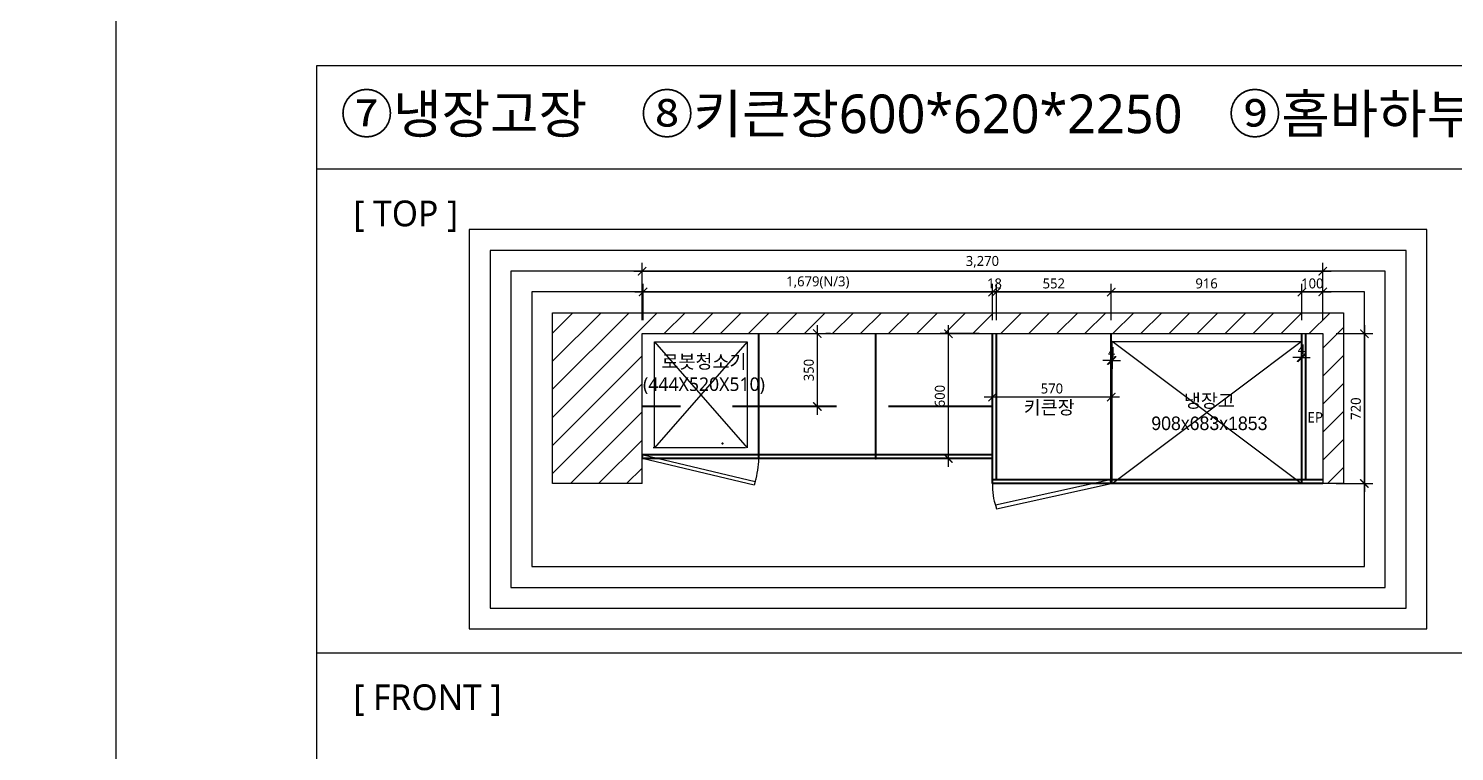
# Model space of a CAD drawing. Header units: millimetres. Extents: x 512 to 764439, y -71 to 559481.
# Drawn here: x 488691 to 495542, y 211352 to 214825 of the extents above; entities that cross this region are included whole.
import ezdxf

# ---------------------------------------------------------------- set-up
doc = ezdxf.new("R2010")
doc.units = ezdxf.units.MM
doc.header["$LTSCALE"] = 50
doc.linetypes.add('$0$HIDDENX2', pattern=[0.75, 0.5, -0.25])
doc.layers.add('#Fur', color=6, linetype='Continuous', lineweight=40)
for name, color, linetype in [('#FUR_제작', 6, 'Continuous'), ('#가전가구', 252, 'Continuous'), ('#건축벽체_CON', 2, 'Continuous'), ('.', 8, 'Continuous'), ('_R_F_WIN', 4, 'Continuous')]:
    doc.layers.add(name, color=color, linetype=linetype)
doc.styles.add('맑은 고딕', font='malgun.ttf')
doc.styles.add('맑은고딕', font='malgun.ttf')
doc.styles.add('프리텐다드', font='')
doc.styles.get('프리텐다드').set_extended_font_data('Pretendard Variable')
doc.dimstyles.new('DIM-120', dxfattribs={"dimscale": 120, "dimtxt": 0.6, "dimasz": 0.8, "dimexe": 0.8, "dimexo": 0.8, "dimgap": 0.2, "dimtad": 1, "dimdec": 0, "dimlunit": 6, "dimtxsty": '맑은고딕', "dimblk": 'ARCHTICK', "dimcen": 1, "dimdle": 0.8, "dimclrd": 5, "dimclre": 5, "dimclrt": 4, "dimadec": 0, "dimazin": 0, "dimtfac": 1, "dimtdec": 0, "dimtix": 1, "dimtmove": 2, "dimatfit": 3, "dimldrblk": 'ARCHTICK', "dimfxl": 1, "dimtolj": 1, "dimtzin": 0, "dimarcsym": 0})

# ---------------------------------------------------------------- blocks, each defined once
blk = doc.blocks.new('1204design form 23ver')
blk.add_lwpolyline([(67187.2, -12478.7), (100787.2, -12478.7), (100787.2, 11281.3), (67187.2, 11281.3)], close=True)
blk = doc.blocks.new('fdgfd')
at = {"layer": '#가전가구'}
for p, q in [((341450.6, 16301.2), (341450.6, 16984.2)), ((341450.6, 16984.2), (342358.6, 16984.2)), ((342358.6, 16301.2), (341450.6, 16984.2)), ((341450.6, 16301.2), (342358.6, 16984.2)), ((342358.6, 16984.2), (342358.6, 16301.2)), ((342358.6, 16301.2), (341450.6, 16301.2))]:
    blk.add_line(p, q, dxfattribs=at)
at = {"layer": '#가전가구', "insert": (341606.3, 16731.3), "char_height": 65, "width": 623.177, "attachment_point": 1, "style": '프리텐다드'}
blk.add_mtext('\\pxqc;{\\fGulim|b0|i0|c129|p50;냉장고^J908x683x1853}', dxfattribs=at)
blk = doc.blocks.new('_ArchTick')
at = {"color": 0, "linetype": 'ByBlock', "const_width": 0.15}
blk.add_lwpolyline([(-0.5, -0.5), (0.5, 0.5)], dxfattribs=at)
blk = doc.blocks.new('*D351')
at = {"color": 5, "lineweight": -2, "transparency": 16777216}
for p, q in [((494808.9, 213423.2), (494808.9, 213599.2)), ((494908.9, 213423.2), (494908.9, 213599.2)), ((494808.9, 213559.2), (494768.9, 213559.2)), ((494808.9, 213559.2), (494908.9, 213559.2)), ((494908.9, 213559.2), (494948.9, 213559.2))]:
    blk.add_line(p, q, dxfattribs=at)
at = {"layer": 'Defpoints', "color": 0, "transparency": 16777216}
for p in [(494908.9, 213559.2), (494808.9, 213359.2), (494908.9, 213359.2)]:
    blk.add_point(p, dxfattribs=at)
at = {"color": 5, "lineweight": -2, "transparency": 16777216, "xscale": 40, "yscale": 40, "zscale": 40}
blk.add_blockref('_ArchTick', (494808.9, 213559.2), dxfattribs=at)
at = {"color": 5, "lineweight": -2, "transparency": 16777216, "xscale": 40, "yscale": 40, "zscale": 40, "rotation": 180}
blk.add_blockref('_ArchTick', (494908.9, 213559.2), dxfattribs=at)
at = {"color": 4, "transparency": 16777216, "insert": (494858.9, 213600.1), "char_height": 48, "attachment_point": 5, "style": '맑은고딕'}
blk.add_mtext('\\A1;100', dxfattribs=at)
blk = doc.blocks.new('*D146')
at = {"color": 5, "lineweight": -2, "transparency": 16777216}
for p, q in [((491638.9, 213423.2), (491638.9, 213699.2)), ((494908.9, 213423.2), (494908.9, 213699.2)), ((491598.9, 213659.2), (494948.9, 213659.2))]:
    blk.add_line(p, q, dxfattribs=at)
at = {"layer": 'Defpoints', "color": 0, "transparency": 16777216}
for p in [(494908.9, 213659.2), (491638.9, 213359.2), (494908.9, 213359.2)]:
    blk.add_point(p, dxfattribs=at)
at = {"color": 5, "lineweight": -2, "transparency": 16777216, "xscale": 40, "yscale": 40, "zscale": 40, "rotation": 180}
blk.add_blockref('_ArchTick', (491638.9, 213659.2), dxfattribs=at)
at = {"color": 5, "lineweight": -2, "transparency": 16777216, "xscale": 40, "yscale": 40, "zscale": 40}
blk.add_blockref('_ArchTick', (494908.9, 213659.2), dxfattribs=at)
at = {"color": 4, "transparency": 16777216, "insert": (493273.9, 213704), "char_height": 48, "attachment_point": 5, "style": '맑은고딕'}
blk.add_mtext('\\A1;3,270', dxfattribs=at)
blk = doc.blocks.new('*D352')
at = {"color": 5, "lineweight": -2, "transparency": 16777216}
for p, q in [((495108.9, 213399.2), (495108.9, 212599.2)), ((494972.9, 213359.2), (495148.9, 213359.2)), ((494972.9, 212639.2), (495148.9, 212639.2))]:
    blk.add_line(p, q, dxfattribs=at)
at = {"layer": 'Defpoints', "color": 0, "transparency": 16777216}
for p in [(494908.9, 213359.2), (494908.9, 212639.2), (495108.9, 212639.2)]:
    blk.add_point(p, dxfattribs=at)
at = {"color": 5, "lineweight": -2, "transparency": 16777216, "xscale": 40, "yscale": 40, "zscale": 40}
for p, rotation in [((495108.9, 213359.2), 90), ((495108.9, 212639.2), 270)]:
    blk.add_blockref('_ArchTick', p, dxfattribs=dict(at, rotation=rotation))
at = {"color": 4, "transparency": 16777216, "insert": (495068.1, 212999.2), "char_height": 48, "attachment_point": 5, "rotation": 90, "style": '맑은고딕'}
blk.add_mtext('\\A1;720', dxfattribs=at)
blk = doc.blocks.new('*D353')
at = {"color": 5, "lineweight": -2, "transparency": 16777216}
for p, q in [((493892.9, 213258.2), (493892.9, 213190.5)), ((493896.9, 213258.2), (493896.9, 213190.5)), ((493892.9, 213230.5), (493852.9, 213230.5)), ((493896.9, 213230.5), (493892.9, 213230.5)), ((493896.9, 213230.5), (493936.9, 213230.5))]:
    blk.add_line(p, q, dxfattribs=at)
at = {"layer": 'Defpoints', "color": 0, "transparency": 16777216}
for p in [(493892.9, 213322.2), (493896.9, 213322.2), (493892.9, 213230.5)]:
    blk.add_point(p, dxfattribs=at)
at = {"color": 5, "lineweight": -2, "transparency": 16777216, "xscale": 40, "yscale": 40, "zscale": 40}
blk.add_blockref('_ArchTick', (493892.9, 213230.5), dxfattribs=at)
at = {"color": 5, "lineweight": -2, "transparency": 16777216, "xscale": 40, "yscale": 40, "zscale": 40, "rotation": 180}
blk.add_blockref('_ArchTick', (493896.9, 213230.5), dxfattribs=at)
at = {"color": 4, "transparency": 16777216, "insert": (493894.9, 213270.5), "char_height": 48, "attachment_point": 5, "style": '맑은고딕'}
blk.add_mtext('\\A1;4', dxfattribs=at)
blk = doc.blocks.new('*D354')
at = {"color": 5, "lineweight": -2, "transparency": 16777216}
for p, q in [((494804.9, 213258.2), (494804.9, 213203.9)), ((494808.9, 213258.2), (494808.9, 213203.9)), ((494804.9, 213243.9), (494764.9, 213243.9)), ((494804.9, 213243.9), (494808.9, 213243.9)), ((494808.9, 213243.9), (494848.9, 213243.9))]:
    blk.add_line(p, q, dxfattribs=at)
at = {"layer": 'Defpoints', "color": 0, "transparency": 16777216}
for p in [(494804.9, 213322.2), (494808.9, 213322.2), (494808.9, 213243.9)]:
    blk.add_point(p, dxfattribs=at)
at = {"color": 5, "lineweight": -2, "transparency": 16777216, "xscale": 40, "yscale": 40, "zscale": 40}
blk.add_blockref('_ArchTick', (494804.9, 213243.9), dxfattribs=at)
at = {"color": 5, "lineweight": -2, "transparency": 16777216, "xscale": 40, "yscale": 40, "zscale": 40, "rotation": 180}
blk.add_blockref('_ArchTick', (494808.9, 213243.9), dxfattribs=at)
at = {"color": 4, "transparency": 16777216, "insert": (494806.9, 213283.9), "char_height": 48, "attachment_point": 5, "style": '맑은고딕'}
blk.add_mtext('\\A1;4', dxfattribs=at)
blk = doc.blocks.new('*D385')
at = {"color": 5, "lineweight": -2, "transparency": 16777216}
for p, q in [((493110.5, 212719.2), (493110.5, 213399.2)), ((493258.9, 213359.2), (493070.5, 213359.2)), ((493258.9, 212759.2), (493070.5, 212759.2))]:
    blk.add_line(p, q, dxfattribs=at)
at = {"layer": 'Defpoints', "color": 0, "transparency": 16777216}
for p in [(493110.5, 213359.2), (493322.9, 213359.2), (493322.9, 212759.2)]:
    blk.add_point(p, dxfattribs=at)
at = {"color": 5, "lineweight": -2, "transparency": 16777216, "xscale": 40, "yscale": 40, "zscale": 40}
for p, rotation in [((493110.5, 213359.2), 90), ((493110.5, 212759.2), 270)]:
    blk.add_blockref('_ArchTick', p, dxfattribs=dict(at, rotation=rotation))
at = {"color": 4, "transparency": 16777216, "insert": (493069.7, 213059.2), "char_height": 48, "attachment_point": 5, "rotation": 90, "style": '맑은고딕'}
blk.add_mtext('\\A1;600', dxfattribs=at)
blk = doc.blocks.new('*D386')
at = {"color": 5, "lineweight": -2, "transparency": 16777216}
for p, q in [((492480.9, 212969.2), (492480.9, 213399.2)), ((492544.9, 213359.2), (492520.9, 213359.2)), ((492544.9, 213009.2), (492520.9, 213009.2))]:
    blk.add_line(p, q, dxfattribs=at)
at = {"layer": 'Defpoints', "color": 0, "transparency": 16777216}
for p in [(492480.9, 213359.2), (492480.9, 213359.2), (492480.9, 213009.2)]:
    blk.add_point(p, dxfattribs=at)
at = {"color": 5, "lineweight": -2, "transparency": 16777216, "xscale": 40, "yscale": 40, "zscale": 40}
for p, rotation in [((492480.9, 213359.2), 90), ((492480.9, 213009.2), 270)]:
    blk.add_blockref('_ArchTick', p, dxfattribs=dict(at, rotation=rotation))
at = {"color": 4, "transparency": 16777216, "insert": (492440.1, 213184.2), "char_height": 48, "attachment_point": 5, "rotation": 90, "style": '맑은고딕'}
blk.add_mtext('\\A1;350', dxfattribs=at)
blk = doc.blocks.new('*D387')
at = {"color": 5, "lineweight": -2, "transparency": 16777216}
for p, q in [((493932.9, 213054.6), (493282.9, 213054.6)), ((493322.9, 213073.2), (493322.9, 213094.6)), ((493892.9, 213072.2), (493892.9, 213094.6))]:
    blk.add_line(p, q, dxfattribs=at)
at = {"layer": 'Defpoints', "color": 0, "transparency": 16777216}
for p in [(493322.9, 213054.6), (493322.9, 213009.2), (493892.9, 213008.2)]:
    blk.add_point(p, dxfattribs=at)
at = {"color": 5, "lineweight": -2, "transparency": 16777216, "xscale": 40, "yscale": 40, "zscale": 40, "rotation": 180}
blk.add_blockref('_ArchTick', (493322.9, 213054.6), dxfattribs=at)
at = {"color": 5, "lineweight": -2, "transparency": 16777216, "xscale": 40, "yscale": 40, "zscale": 40}
blk.add_blockref('_ArchTick', (493892.9, 213054.6), dxfattribs=at)
at = {"color": 4, "transparency": 16777216, "insert": (493607.9, 213095.4), "char_height": 48, "attachment_point": 5, "style": '맑은고딕'}
blk.add_mtext('\\A1;570', dxfattribs=at)
blk = doc.blocks.new('*D388')
at = {"color": 5, "lineweight": -2, "transparency": 16777216}
for p, q in [((491643.6, 213423.2), (491643.6, 213599.2)), ((493322.9, 213423.2), (493322.9, 213599.2)), ((491603.6, 213559.2), (493362.9, 213559.2))]:
    blk.add_line(p, q, dxfattribs=at)
at = {"layer": 'Defpoints', "color": 0, "transparency": 16777216}
for p in [(493322.9, 213559.2), (491643.6, 213359.2), (493322.9, 213359.2)]:
    blk.add_point(p, dxfattribs=at)
at = {"color": 5, "lineweight": -2, "transparency": 16777216, "xscale": 40, "yscale": 40, "zscale": 40, "rotation": 180}
blk.add_blockref('_ArchTick', (491643.6, 213559.2), dxfattribs=at)
at = {"color": 5, "lineweight": -2, "transparency": 16777216, "xscale": 40, "yscale": 40, "zscale": 40}
blk.add_blockref('_ArchTick', (493322.9, 213559.2), dxfattribs=at)
at = {"color": 4, "transparency": 16777216, "insert": (492483.2, 213605.2), "char_height": 48, "width": 151.337, "attachment_point": 5, "style": '맑은고딕'}
blk.add_mtext('\\A1;1,679(N/3)', dxfattribs=at)
blk = doc.blocks.new('*D389')
at = {"color": 5, "lineweight": -2, "transparency": 16777216}
for p, q in [((493322.9, 213423.2), (493322.9, 213599.2)), ((493340.9, 213423.2), (493340.9, 213599.2)), ((493322.9, 213559.2), (493282.9, 213559.2)), ((493322.9, 213559.2), (493340.9, 213559.2)), ((493340.9, 213559.2), (493380.9, 213559.2))]:
    blk.add_line(p, q, dxfattribs=at)
at = {"layer": 'Defpoints', "color": 0, "transparency": 16777216}
for p in [(493340.9, 213559.2), (493322.9, 213359.2), (493340.9, 213359.2)]:
    blk.add_point(p, dxfattribs=at)
at = {"color": 5, "lineweight": -2, "transparency": 16777216, "xscale": 40, "yscale": 40, "zscale": 40}
blk.add_blockref('_ArchTick', (493322.9, 213559.2), dxfattribs=at)
at = {"color": 5, "lineweight": -2, "transparency": 16777216, "xscale": 40, "yscale": 40, "zscale": 40, "rotation": 180}
blk.add_blockref('_ArchTick', (493340.9, 213559.2), dxfattribs=at)
at = {"color": 4, "transparency": 16777216, "insert": (493331.9, 213600.1), "char_height": 48, "attachment_point": 5, "style": '맑은고딕'}
blk.add_mtext('\\A1;18', dxfattribs=at)
blk = doc.blocks.new('*D390')
at = {"color": 5, "lineweight": -2, "transparency": 16777216}
for p, q in [((493340.9, 213423.2), (493340.9, 213599.2)), ((493892.9, 213423.2), (493892.9, 213599.2)), ((493300.9, 213559.2), (493932.9, 213559.2))]:
    blk.add_line(p, q, dxfattribs=at)
at = {"layer": 'Defpoints', "color": 0, "transparency": 16777216}
for p in [(493892.9, 213559.2), (493340.9, 213359.2), (493892.9, 213359.2)]:
    blk.add_point(p, dxfattribs=at)
at = {"color": 5, "lineweight": -2, "transparency": 16777216, "xscale": 40, "yscale": 40, "zscale": 40, "rotation": 180}
blk.add_blockref('_ArchTick', (493340.9, 213559.2), dxfattribs=at)
at = {"color": 5, "lineweight": -2, "transparency": 16777216, "xscale": 40, "yscale": 40, "zscale": 40}
blk.add_blockref('_ArchTick', (493892.9, 213559.2), dxfattribs=at)
at = {"color": 4, "transparency": 16777216, "insert": (493616.9, 213600), "char_height": 48, "attachment_point": 5, "style": '맑은고딕'}
blk.add_mtext('\\A1;552', dxfattribs=at)
blk = doc.blocks.new('*D391')
at = {"color": 5, "lineweight": -2, "transparency": 16777216}
for p, q in [((493892.9, 213423.2), (493892.9, 213599.2)), ((494808.9, 213423.2), (494808.9, 213599.2)), ((493852.9, 213559.2), (494848.9, 213559.2))]:
    blk.add_line(p, q, dxfattribs=at)
at = {"layer": 'Defpoints', "color": 0, "transparency": 16777216}
for p in [(494808.9, 213559.2), (493892.9, 213359.2), (494808.9, 213359.2)]:
    blk.add_point(p, dxfattribs=at)
at = {"color": 5, "lineweight": -2, "transparency": 16777216, "xscale": 40, "yscale": 40, "zscale": 40, "rotation": 180}
blk.add_blockref('_ArchTick', (493892.9, 213559.2), dxfattribs=at)
at = {"color": 5, "lineweight": -2, "transparency": 16777216, "xscale": 40, "yscale": 40, "zscale": 40}
blk.add_blockref('_ArchTick', (494808.9, 213559.2), dxfattribs=at)
at = {"color": 4, "transparency": 16777216, "insert": (494350.9, 213600.1), "char_height": 48, "attachment_point": 5, "style": '맑은고딕'}
blk.add_mtext('\\A1;916', dxfattribs=at)

msp = doc.modelspace()

# ---------------------------------------------------------------- hatches: boundary and pattern name
at = {"layer": '.', "ltscale": 2, "true_color": 0x636466, "transparency": 33554523}
h = msp.add_hatch(dxfattribs=at)
h.set_pattern_fill('ANSI31', color=251, scale=30)
h.set_pattern_definition([(45, (160654.99, 196801.91), (-67.35192, 67.35192), [])])
h.paths.add_polyline_path([(491208.89974248, 212639.19335651), (491638.89974248, 212639.19335651), (491638.89974248, 213359.19335651), (494908.89974248, 213359.19335651), (494908.89974248, 212639.19335651), (495008.89974248, 212639.19335651), (495008.89974248, 213459.19335651), (491208.89974248, 213459.19335651)])

# ---------------------------------------------------------------- linework, layer by layer
at = {"layer": '#Fur', "ltscale": 2}
for p, q in [((492200.23307581, 212759.19335651), (492200.23307581, 213359.19335651)), ((492761.56640914, 212759.19335651), (492761.56640914, 213359.19335651)), ((493322.89974248, 212639.19335651), (493322.89974248, 213359.19335651)), ((493340.89974248, 212657.19335651), (493340.89974248, 213359.19335651)), ((493892.89974248, 212657.19335651), (493892.89974248, 213359.19335651)), ((494808.89974248, 212639.19335651), (494808.89974248, 213359.19335651)), ((494826.89974248, 212657.19335651), (494826.89974248, 213359.19335651)), ((493322.89974248, 212777.19335651), (491638.89974248, 212777.19335651)), ((493322.89974248, 212759.19335651), (491638.89974248, 212759.19335651)), ((493892.89974248, 212657.19335651), (493322.89974248, 212657.19335651)), ((494908.89974248, 212639.19335651), (493322.89974248, 212639.19335651)), ((494908.89974248, 212657.19335651), (493892.89974248, 212657.19335651)), ((493892.89974248, 212657.19335651), (493892.89974248, 212639.19335651)), ((494908.89974248, 212657.19335651), (494808.89974248, 212657.19335651))]:
    msp.add_line(p, q, dxfattribs=at)
at = {"layer": '#Fur', "linetype": '$0$HIDDENX2', "ltscale": 20}
msp.add_line((493322.89974248, 213009.19335651), (491638.89974248, 213009.19335651), dxfattribs=at)
at = {"layer": '#Fur'}
for p in [(492026.07005049, 212832.15138306), (492200.23307581, 212759.19335651), (492761.56640914, 212759.19335651)]:
    msp.add_point(p, dxfattribs=at)
at = {"layer": '#FUR_제작', "color": 252}
for points in [[(491643.55848529, 212776.58002139), (492182.36328333, 212648.5989188), (492177.70454052, 212631.21225393), (491638.89974248, 212759.19335651)], [(493888.24099966, 212656.58002139), (493337.17287389, 212535.10458669), (493341.8316167, 212517.71792182), (493892.89974248, 212639.19335651)]]:
    msp.add_lwpolyline(points, close=True, dxfattribs=at)
for centre, radius, start, end in [((491749.94755265, 212774.40354964), 450.54234245, 343.7857866327, 358.0653416682), ((493595.62535004, 212621.72786211), 273.28428517, 176.3357512964, 200.4128277927)]:
    msp.add_arc(centre, radius, start, end, dxfattribs=at)
at = {"layer": '#가전가구'}
for p, q in [((491699.37847799, 213319.89234749), (492143.37847799, 213319.89234749)), ((491699.37847799, 212809.89234749), (491699.37847799, 213319.89234749)), ((492143.37847799, 213319.89234749), (491699.37847799, 212809.89234749)), ((491699.37847799, 213319.89234749), (492143.37847799, 212809.89234749)), ((492143.37847799, 213319.89234749), (492143.37847799, 212809.89234749)), ((492135.64356895, 212809.89234749), (491691.64356895, 212809.89234749))]:
    msp.add_line(p, q, dxfattribs=at)
at = {"layer": '#건축벽체_CON'}
for p, q in [((491208.89974248, 212639.19335651), (491208.89974248, 213459.19335651)), ((491208.89974248, 213459.19335651), (495008.89974248, 213459.19335651)), ((495008.89974248, 213459.19335651), (495008.89974248, 212639.19335651)), ((491638.89974248, 212639.19335651), (491638.89974248, 213359.19335651)), ((491638.89974248, 213359.19335651), (494908.89974248, 213359.19335651)), ((494908.89974248, 213359.19335651), (494908.89974248, 212639.19335651)), ((491638.89974248, 212639.19335651), (491208.89974248, 212639.19335651)), ((495008.89974248, 212639.19335651), (494908.89974248, 212639.19335651))]:
    msp.add_line(p, q, dxfattribs=at)
for p, q in [((490074.14903152, 214150.22946514), (501979.81897464, 214150.22946514)), ((490074.14903152, 214078.53309586), (490074.14903152, 207120.53503609))]:
    msp.add_line(p, q)
msp.add_lwpolyline([(501979.81897464, 214645.47923629), (490074.14903152, 214645.47923629), (490074.14903152, 206194.05890884), (501979.81897464, 206194.05890884)], close=True)
msp.add_lwpolyline([(490074.14903152, 211826.14814763), (501979.81897464, 211826.14814763)])
at = {"layer": 'Defpoints', "color": 253, "true_color": 0x9898cc}
for points in [[(495408.89974248, 213859.19335651), (490808.89974248, 213859.19335651), (490808.89974248, 211940.44087161), (495408.89974248, 211940.44087161)], [(495308.89974248, 213759.19335651), (490908.89974248, 213759.19335651), (490908.89974248, 212040.44087161), (495308.89974248, 212040.44087161)], [(495208.89974248, 213659.19335651), (491008.89974248, 213659.19335651), (491008.89974248, 212140.44087161), (495208.89974248, 212140.44087161)], [(495108.89974248, 213559.19335651), (491108.89974248, 213559.19335651), (491108.89974248, 212240.44087161), (495108.89974248, 212240.44087161)]]:
    msp.add_lwpolyline(points, close=True, dxfattribs=at)

# ---------------------------------------------------------------- block references
at = {"layer": '#Fur'}
msp.add_blockref('fdgfd', (152446.32796234, 196337.98671106), dxfattribs=at)
msp.add_blockref('1204design form 23ver', (388324.58981634, 212460.84763758))

# ---------------------------------------------------------------- texts
at = {"layer": '#Fur', "ltscale": 2, "insert": (494834.89322808, 212982.04465741), "char_height": 50, "attachment_point": 1, "style": '맑은 고딕'}
msp.add_mtext_dynamic_manual_height_columns('EP', width=123.8765729996, gutter_width=98.07255812, heights=[0], dxfattribs=at)
at = {"layer": '#가전가구', "char_height": 65, "attachment_point": 1, "style": '맑은고딕'}
for s, insert in [('\\pxqc;로봇청소기\\P(444X520X510)', (491200.55010991, 213257.23200622)), ('\\pxqc;키큰장', (492858.9874822, 213037.27593035))]:
    msp.add_mtext_dynamic_manual_height_columns(s, width=1471.5483469185, gutter_width=98.07255812, heights=[0], dxfattribs=dict(at, insert=insert))
at = {"layer": '_R_F_WIN', "color": 7, "style": '맑은 고딕'}
for s, height, p in [('⑦냉장고장 ', 185.718664182, (490189.29460332, 214322.02505027)), ('⑧키큰장600*620*2250 ', 185.7186641824, (491632.32088889, 214322.02505027)), ('⑨홈바하부장1650*600*900 ', 185.7186641824, (494456.12542181, 214322.02505027)), ('[ TOP ]', 123.812442788, (490251.84797166, 213874.67628476)), ('[ FRONT ]', 123.812442788, (490251.84797166, 211550.59496725))]:
    msp.add_text(s, height=height, dxfattribs=at).set_placement(p)

# ---------------------------------------------------------------- dimensions: what is measured, and where the dimension line sits
for base, p1, p2, picture, middle in [((494908.89974248, 213659.19335651), (491638.89974248, 213359.19335651), (494908.89974248, 213359.19335651), '*D146', (493273.89974248, 213704.01944347)), ((493340.89974248, 213559.19335651), (493322.89974248, 213359.19335651), (493340.89974248, 213359.19335651), '*D389', (493331.89974248, 213600.12270434)), ((493892.89974248, 213559.19335651), (493340.89974248, 213359.19335651), (493892.89974248, 213359.19335651), '*D390', (493616.89974248, 213599.99226956)), ((494808.89974248, 213559.19335651), (493892.89974248, 213359.19335651), (494808.89974248, 213359.19335651), '*D391', (494350.89974248, 213600.12270434)), ((494908.89974248, 213559.19335651), (494808.89974248, 213359.19335651), (494908.89974248, 213359.19335651), '*D351', (494858.89974248, 213600.12270434)), ((493892.89974248, 213230.51514697), (493896.89974248, 213322.19335651), (493892.89974248, 213322.19335651), '*D353', (493894.89974248, 213270.51514697)), ((494808.89974248, 213243.88805151), (494804.89974248, 213322.19335651), (494808.89974248, 213322.19335651), '*D354', (494806.89974248, 213283.88805151)), ((493322.89974248, 213054.60377489), (493892.89974248, 213008.19335651), (493322.89974248, 213009.19335651), '*D387', (493607.89974248, 213095.40268793))]:
    dim = msp.add_linear_dim(base=base, p1=p1, p2=p2, dimstyle='DIM-120', override={"dimscale": 80, "dimasz": 0.5, "dimexe": 0.5, "dimdle": 0.5})
    dim.commit()
    dim.dimension.update_dxf_attribs({"geometry": picture, "text_midpoint": middle})
dim = msp.add_linear_dim(base=(493322.89974248, 213559.19335651), p1=(491643.55848529, 213359.19335651), p2=(493322.89974248, 213359.19335651), text='<>(N/3)', dimstyle='DIM-120', override={"dimscale": 80, "dimasz": 0.5, "dimexe": 0.5, "dimdle": 0.5})
dim.commit()
dim.dimension.update_dxf_attribs({"geometry": '*D388', "text_midpoint": (492483.22911388, 213605.16074782)})
for base, p1, p2, picture, middle in [((492480.89974248, 213359.19335651), (492480.89974248, 213009.19335651), (492480.89974248, 213359.19335651), '*D386', (492440.10082943, 213184.19335651)), ((493110.52473458, 213359.19335651), (493322.89974248, 212759.19335651), (493322.89974248, 213359.19335651), '*D385', (493069.72582153, 213059.19335651)), ((495108.89974248, 212639.19335651), (494908.89974248, 213359.19335651), (494908.89974248, 212639.19335651), '*D352', (495068.10082943, 212999.19335651))]:
    dim = msp.add_linear_dim(base=base, p1=p1, p2=p2, angle=90, dimstyle='DIM-120', override={"dimscale": 80, "dimasz": 0.5, "dimexe": 0.5, "dimdle": 0.5})
    dim.commit()
    dim.dimension.update_dxf_attribs({"geometry": picture, "text_midpoint": middle})

doc.saveas('drawing.dxf')
